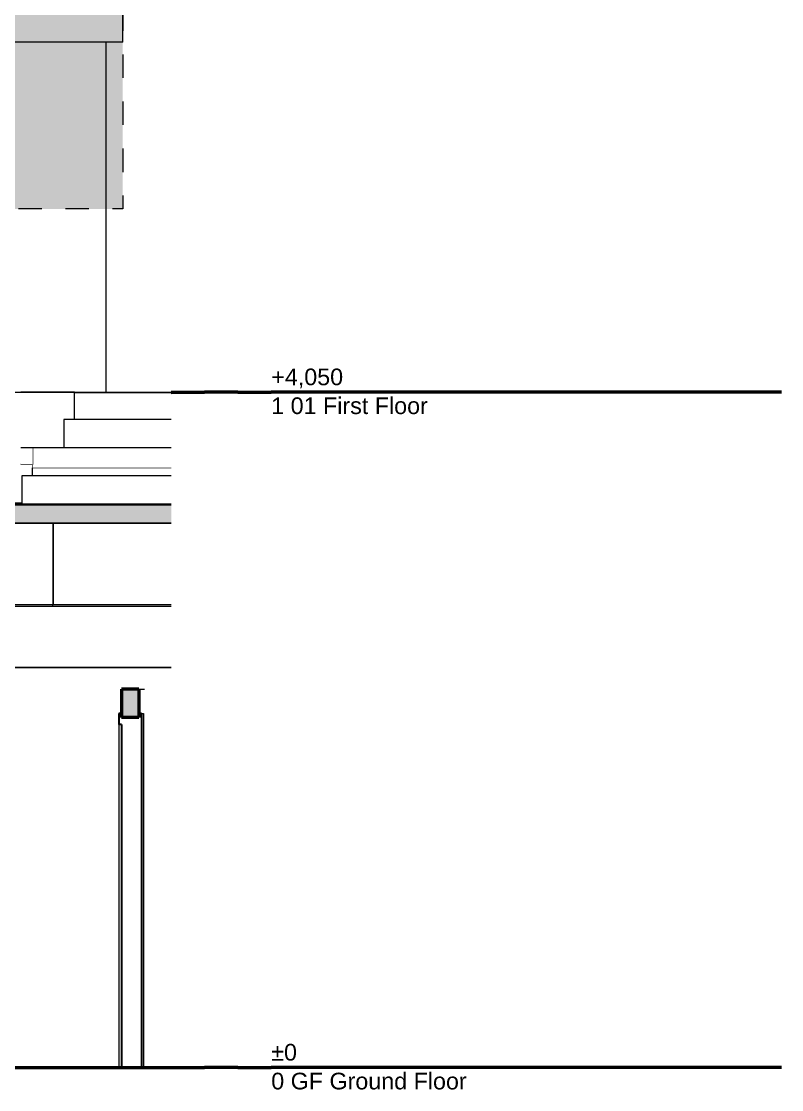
# Model space of a CAD drawing. Header units: millimetres. Extents: x -46169 to 237885, y -84465 to 18123.
# Drawn here: x 233323 to 237885, y -84465 to -78058 of the extents above; entities that cross this region are included whole.
import ezdxf

# ---------------------------------------------------------------- set-up
doc = ezdxf.new("R2010")
doc.units = ezdxf.units.MM
doc.header["$MEASUREMENT"] = 0
doc.linetypes.add('Dashed', pattern=[2822.222233, 1411.111116, -1411.111116])
doc.linetypes.add('Wipeout_Contour', pattern=[1000, 0, -1000])
for name, color, linetype, lineweight, true_color in [('0_Pen_No__25', 7, 'Continuous', 50, 0x2a2a2a), ('A-35-M_FFE_Sanitary_Pen_No__145', 7, 'Continuous', 0, 0xa6a6a6), ('New_A-20-M_Floor_Slab_Pen_No__29', 7, 'Continuous', 50, 0x2a2a2a), ('New_A-20-M_Floor_Slab_Pen_No__81', 7, 'Continuous', 20, 0x6a6a6a), ('New_A-25-M_Wall_Int_Pen_No__107', 7, 'Continuous', 15, 0xa6a6a6), ('New_A-25-M_Wall_Int_Pen_No__27', 7, 'Continuous', 50, 0x2a2a2a), ('New_ArchiCAD Doors_Pen_No__43', 7, 'Continuous', 30, 0x444444), ('New_ArchiCAD Doors_Pen_No__63', 7, 'Continuous', 20, 0x606060)]:
    doc.layers.add(name, color=color, linetype=linetype, lineweight=lineweight, true_color=true_color)
for name, color, linetype, lineweight in [('0_Pen_No__6', 7, 'Continuous', 35), ('0_Pen_No__85', 8, 'Continuous', 20), ('A-35-M_FFE_Sanitary_Pen_No__191', 7, 'Continuous', 5), ('New_A-20-M_Floor_Slab_Pen_No__87', 8, 'Continuous', 20), ('New_A-20-M_Floor_Slab_Pen_No__89', 8, 'Continuous', 20), ('New_A-25-M_Curtain_Wall_Pen_No__87', 8, 'Continuous', 20), ('New_A-25-M_Wall_Ext_Pen_No__87', 8, 'Continuous', 20), ('New_A-25-M_Wall_Int_Pen_No__87', 8, 'Continuous', 20), ('New_A-35-M_FFE_Sanitary_Pen_No__87', 8, 'Continuous', 20), ('New_I-25-M_Wall_Finish_Pen_No__87', 8, 'Continuous', 20)]:
    doc.layers.add(name, color=color, linetype=linetype, lineweight=lineweight)
for name, color, linetype in [('New_A-20-M_Floor_Slab', 7, 'Continuous'), ('New_A-25-M_Curtain_Wall', 7, 'Continuous'), ('New_A-25-M_Wall_Ext', 7, 'Continuous'), ('New_A-25-M_Wall_Int', 7, 'Continuous'), ('New_A-35-M_FFE_Sanitary', 7, 'Continuous'), ('New_ArchiCAD Doors', 7, 'Continuous'), ('New_I-25-M_Wall_Finish', 7, 'Continuous')]:
    doc.layers.add(name, color=color, linetype=linetype)
doc.styles.add('GENERATED_STYLE_2', font='')
doc.styles.get('GENERATED_STYLE_2').set_extended_font_data('Arial')

# ---------------------------------------------------------------- blocks, each defined once
blk = doc.blocks.new('Section Elem_264_4', base_point=(208268.8, -84332.6))
at = {"color": 254, "linetype": 'Wipeout_Contour', "lineweight": 0, "ltscale": 1471080.750781652}
blk.add_wipeout([(233831.4, -78182.6), (228748.4, -78182.6), (228748.4, -79726.4), (233320.4, -79726.4), (233320.4, -80282.6), (233831.4, -80282.6)], dxfattribs=at).dxf.layer = 'New_A-25-M_Wall_Ext'
at = {"color": 254, "linetype": 'Wipeout_Contour', "lineweight": 0, "ltscale": 987640.892256}
blk.add_wipeout([(233868.8, -78182.6), (233831.4, -78182.6), (233831.4, -80282.6), (233868.8, -80282.6)], dxfattribs=at).dxf.layer = 'New_A-25-M_Wall_Ext'
at = {"layer": 'New_A-25-M_Wall_Ext_Pen_No__87', "linetype": 'Continuous'}
blk.add_line((233831.4, -80282.6), (233831.4, -78182.6), dxfattribs=at)
blk = doc.blocks.new('Section Elem_266_4', base_point=(208268.8, -84332.6))
at = {"color": 254, "linetype": 'Wipeout_Contour', "lineweight": 0, "ltscale": 43042086.18620662}
blk.add_wipeout([(222238.6, -80784.1), (222303.3, -80784.1), (222303.3, -80953.1), (233391.2, -80953.1), (233391.2, -80952.9), (233326.5, -80952.9), (233326.5, -80783.9), (233391.2, -80783.9), (233391.2, -80715.1), (233320.4, -80715.1), (233320.4, -80952.4), (233285.4, -80952.4), (233285.4, -80942.4), (233310.4, -80942.4), (233310.4, -80715.1), (233045.4, -80715.1), (233045.4, -80952.4), (233010.4, -80952.4), (233010.4, -80942.4), (233035.4, -80942.4), (233035.4, -80715.1), (232495.4, -80715.1), (232495.4, -80942.4), (232520.9, -80942.4), (232520.9, -80952.4), (232459.9, -80952.4), (232459.9, -80942.4), (232485.4, -80942.4), (232485.4, -80715.1), (231945.4, -80715.1), (231945.4, -80942.4), (231970.4, -80942.4), (231970.4, -80952.4), (231909.9, -80952.4), (231909.9, -80942.4), (231935.4, -80942.4), (231935.4, -80715.1), (231395.4, -80715.1), (231395.4, -80942.4), (231420.4, -80942.4), (231420.4, -80952.4), (231359.9, -80952.4), (231359.9, -80942.4), (231385.4, -80942.4), (231385.4, -80715.1), (230845.4, -80715.1), (230845.4, -80942.4), (230870.4, -80942.4), (230870.4, -80952.4), (230809.9, -80952.4), (230809.9, -80942.4), (230835.4, -80942.4), (230835.4, -80715.1), (230295.4, -80715.1), (230295.4, -80942.4), (230320.4, -80942.4), (230320.4, -80952.4), (230259.9, -80952.4), (230259.9, -80942.4), (230285.4, -80942.4), (230285.4, -80715.1), (229745.4, -80715.1), (229745.4, -80942.4), (229770.4, -80942.4), (229770.4, -80952.4), (229710.4, -80952.4), (229710.4, -80942.4), (229735.4, -80942.4), (229735.4, -80715.1), (229195.4, -80715.1), (229195.4, -80942.4), (229220.9, -80942.4), (229220.9, -80952.4), (229159.9, -80952.4), (229159.9, -80942.4), (229185.4, -80942.4), (229185.4, -80715.1), (228645.4, -80715.1), (228645.4, -80942.4), (228670.4, -80942.4), (228670.4, -80952.4), (228610.4, -80952.4), (228610.4, -80942.4), (228635.4, -80942.4), (228635.4, -80715.1), (228095.4, -80715.1), (228095.4, -80942.4), (228120.9, -80942.4), (228120.9, -80952.4), (228059.9, -80952.4), (228059.9, -80942.4), (228085.4, -80942.4), (228085.4, -80715.1), (227545.4, -80715.1), (227545.4, -80942.4), (227570.4, -80942.4), (227570.4, -80952.4), (227510.4, -80952.4), (227510.4, -80942.4), (227535.4, -80942.4), (227535.4, -80715.1), (226995.4, -80715.1), (226995.4, -80942.4), (227020.9, -80942.4), (227020.9, -80952.4), (226959.9, -80952.4), (226959.9, -80942.4), (226985.4, -80942.4), (226985.4, -80715.1), (226445.4, -80715.1), (226445.4, -80942.4), (226470.4, -80942.4), (226470.4, -80952.4), (226409.9, -80952.4), (226409.9, -80942.4), (226435.4, -80942.4), (226435.4, -80715.1), (225895.4, -80715.1), (225895.4, -80942.4), (225920.4, -80942.4), (225920.4, -80952.4), (225860.4, -80952.4), (225860.4, -80942.4), (225885.4, -80942.4), (225885.4, -80715.1), (225345.4, -80715.1), (225345.4, -80942.4), (225370.9, -80942.4), (225370.9, -80952.4), (225309.9, -80952.4), (225309.9, -80942.4), (225335.4, -80942.4), (225335.4, -80715.1), (224795.4, -80715.1), (224795.4, -80942.4), (224820.4, -80942.4), (224820.4, -80952.4), (224760.4, -80952.4), (224760.4, -80942.4), (224785.4, -80942.4), (224785.4, -80715.1), (224245.4, -80715.1), (224245.4, -80942.4), (224270.9, -80942.4), (224270.9, -80952.4), (224209.9, -80952.4), (224209.9, -80942.4), (224235.4, -80942.4), (224235.4, -80715.1), (223695.4, -80715.1), (223695.4, -80942.4), (223720.4, -80942.4), (223720.4, -80952.4), (223660.4, -80952.4), (223660.4, -80942.4), (223685.4, -80942.4), (223685.4, -80715.1), (223145.4, -80715.1), (223145.4, -80942.4), (223170.9, -80942.4), (223170.9, -80952.4), (223109.9, -80952.4), (223109.9, -80942.4), (223135.4, -80942.4), (223135.4, -80715.1), (222595.4, -80715.1), (222595.4, -80942.4), (222620.4, -80942.4), (222620.4, -80952.4), (222585.4, -80952.4), (222585.4, -80715.1), (222320.4, -80715.1), (222320.4, -80942.4), (222345.4, -80942.4), (222345.4, -80952.4), (222310.4, -80952.4), (222310.4, -80715.1), (222238.6, -80715.1)], dxfattribs=at).dxf.layer = 'New_A-20-M_Floor_Slab'
at = {"layer": 'New_A-20-M_Floor_Slab_Pen_No__87', "linetype": 'Continuous'}
for q in [(233320.4, -80715.1), (233391.2, -80735.1)]:
    blk.add_line((233391.2, -80715.1), q, dxfattribs=at)
blk = doc.blocks.new('Section Elem_267_4', base_point=(208268.8, -84332.6))
at = {"color": 254, "linetype": 'Wipeout_Contour', "lineweight": 0, "ltscale": 989446.476512}
blk.add_wipeout([(233391.2, -80783.9), (234222.6, -80783.9), (234222.6, -80735.1), (233391.2, -80735.1)], dxfattribs=at).dxf.layer = 'New_A-20-M_Floor_Slab'
at = {"color": 254, "linetype": 'Wipeout_Contour', "lineweight": 0, "ltscale": 989699.44142}
blk.add_wipeout([(233391.2, -80953.1), (234222.6, -80953.1), (234222.6, -80952.9), (233391.2, -80952.9)], dxfattribs=at).dxf.layer = 'New_A-20-M_Floor_Slab'
at = {"layer": 'New_A-20-M_Floor_Slab_Pen_No__87', "linetype": 'Continuous'}
for p, q in [((234222.6, -80735.1), (233391.2, -80735.1)), ((233391.2, -80783.9), (233391.2, -80735.1)), ((233391.2, -80953.1), (233391.2, -80952.9))]:
    blk.add_line(p, q, dxfattribs=at)
blk = doc.blocks.new('Section Elem_269_4', base_point=(208268.8, -84332.6))
at = {"color": 254, "linetype": 'Wipeout_Contour', "lineweight": 0, "ltscale": 1976216.243967711}
blk.add_wipeout([(233320.4, -80282.6), (233320.4, -80615.1), (233643, -80615.1), (233643, -80614.9), (233578.3, -80614.9), (233578.3, -80445.9), (233643, -80445.9), (233643, -80282.6)], dxfattribs=at).dxf.layer = 'New_A-20-M_Floor_Slab'
at = {"layer": 'New_A-20-M_Floor_Slab_Pen_No__87', "linetype": 'Continuous'}
for q in [(233320.4, -80282.6), (233643, -80283.1)]:
    blk.add_line((233643, -80282.6), q, dxfattribs=at)
blk = doc.blocks.new('Section Elem_270_4', base_point=(208268.8, -84332.6))
at = {"color": 254, "linetype": 'Wipeout_Contour', "lineweight": 0, "ltscale": 989408.128636}
blk.add_wipeout([(233643, -80283.1), (233643, -80445.9), (234222.6, -80445.9), (234222.6, -80283.1)], dxfattribs=at).dxf.layer = 'New_A-20-M_Floor_Slab'
at = {"color": 254, "linetype": 'Wipeout_Contour', "lineweight": 0, "ltscale": 989734.083605}
blk.add_wipeout([(233643, -80614.9), (233643, -80615.1), (234222.6, -80615.1), (234222.6, -80614.9)], dxfattribs=at).dxf.layer = 'New_A-20-M_Floor_Slab'
at = {"layer": 'New_A-20-M_Floor_Slab_Pen_No__87', "linetype": 'Continuous'}
for p, q in [((233643, -80445.9), (233643, -80283.1)), ((234222.6, -80283.1), (233643, -80283.1)), ((233643, -80615.1), (233643, -80614.9))]:
    blk.add_line(p, q, dxfattribs=at)
blk = doc.blocks.new('Section Elem_310_4', base_point=(208268.8, -84332.6))
at = {"color": 254, "linetype": 'Wipeout_Contour', "lineweight": 0, "ltscale": 988255.508515}
blk.add_wipeout([(233643, -80283.1), (233669.4, -80283.1), (233669.4, -80282.6), (233643, -80282.6)], dxfattribs=at).dxf.layer = 'New_A-20-M_Floor_Slab'
at = {"color": 254, "linetype": 'Wipeout_Contour', "lineweight": 0, "ltscale": 989351.853718}
blk.add_wipeout([(233669.4, -80282.6), (233669.4, -80283.1), (234222.6, -80283.1), (234222.6, -80282.6)], dxfattribs=at).dxf.layer = 'New_A-20-M_Floor_Slab'
at = {"layer": 'New_A-20-M_Floor_Slab_Pen_No__89', "linetype": 'Continuous'}
for p, q in [((233643, -80282.6), (233669.4, -80282.6)), ((233669.4, -80282.6), (234222.6, -80282.6)), ((233669.4, -80283.1), (233669.4, -80282.6))]:
    blk.add_line(p, q, dxfattribs=at)
blk = doc.blocks.new('Section Elem_315_4', base_point=(208268.8, -84332.6))
at = {"layer": 'New_A-20-M_Floor_Slab_Pen_No__81', "linetype": 'Continuous', "lineweight": 0, "true_color": 0x353535}
blk.add_hatch(color=250, dxfattribs=at).paths.add_polyline_path([(234222.6, -80953.1), (233199.5, -80953.1), (233199.5, -81073.1), (234222.6, -81073.1)])
at = {"layer": 'New_A-20-M_Floor_Slab_Pen_No__29', "linetype": 'Continuous'}
for p, q in [((234222.6, -80953.1), (233199.5, -80953.1)), ((233199.5, -81053.1), (233199.5, -81073.1)), ((234222.6, -81073.1), (233199.5, -81073.1))]:
    blk.add_line(p, q, dxfattribs=at)
blk = doc.blocks.new('Section Elem_316_4', base_point=(208268.8, -84332.6))
at = {"color": 254, "linetype": 'Wipeout_Contour', "lineweight": 0, "ltscale": 989336.361413}
blk.add_wipeout([(233391.2, -80615.1), (233391.2, -80735.1), (234222.6, -80735.1), (234222.6, -80615.1)], dxfattribs=at).dxf.layer = 'New_A-20-M_Floor_Slab'
at = {"layer": 'New_A-20-M_Floor_Slab_Pen_No__89', "linetype": 'Continuous'}
for p, q in [((234222.6, -80615.1), (233391.2, -80615.1)), ((233391.2, -80615.1), (233391.2, -80715.1))]:
    blk.add_line(p, q, dxfattribs=at)
blk = doc.blocks.new('Section Elem_317_4', base_point=(208268.8, -84332.6))
at = {"color": 254, "linetype": 'Wipeout_Contour', "lineweight": 0, "ltscale": 989466.518048}
blk.add_wipeout([(234222.6, -80783.9), (233326.5, -80783.9), (233326.5, -80952.9), (234222.6, -80952.9)], dxfattribs=at).dxf.layer = 'New_A-20-M_Floor_Slab'
at = {"layer": 'New_A-20-M_Floor_Slab_Pen_No__89', "linetype": 'Continuous'}
for p, q in [((233326.5, -80783.9), (233326.5, -80952.9)), ((234222.6, -80783.9), (233326.5, -80783.9)), ((234222.6, -80952.9), (233326.5, -80952.9))]:
    blk.add_line(p, q, dxfattribs=at)
blk = doc.blocks.new('Section Elem_318_4', base_point=(208268.8, -84332.6))
at = {"color": 254, "linetype": 'Wipeout_Contour', "lineweight": 0, "ltscale": 989501.557974}
blk.add_wipeout([(233578.3, -80445.9), (233578.3, -80614.9), (234222.6, -80614.9), (234222.6, -80445.9)], dxfattribs=at).dxf.layer = 'New_A-20-M_Floor_Slab'
at = {"layer": 'New_A-20-M_Floor_Slab_Pen_No__89', "linetype": 'Continuous'}
for p, q in [((233578.3, -80445.9), (233578.3, -80614.9)), ((234222.6, -80445.9), (233578.3, -80445.9)), ((234222.6, -80614.9), (233578.3, -80614.9))]:
    blk.add_line(p, q, dxfattribs=at)
blk = doc.blocks.new('Section Elem_320_4', base_point=(208268.8, -84332.6))
at = {"color": 254, "linetype": 'Wipeout_Contour', "lineweight": 0, "ltscale": 987617.673239}
blk.add_wipeout([(233320.4, -80615.1), (233320.4, -80715.1), (233391.2, -80715.1), (233391.2, -80615.1)], dxfattribs=at).dxf.layer = 'New_A-20-M_Floor_Slab'
at = {"layer": 'New_A-20-M_Floor_Slab_Pen_No__89', "linetype": 'Continuous'}
blk.add_line((233391.2, -80615.1), (233320.4, -80615.1), dxfattribs=at)
blk = doc.blocks.new('Section Elem_322_4', base_point=(208268.8, -84332.6))
at = {"color": 254, "linetype": 'Wipeout_Contour', "lineweight": 0, "ltscale": 991436.730596}
blk.add_wipeout([(233737.9, -84332.6), (233737.9, -81932.6), (233260.4, -81932.6), (233260.4, -84332.6)], dxfattribs=at).dxf.layer = 'New_A-25-M_Wall_Int'
at = {"color": 254, "linetype": 'Wipeout_Contour', "lineweight": 0, "ltscale": 2978401.139918875}
blk.add_wipeout([(234213.1, -81932.6), (233737.9, -81932.6), (233737.9, -84332.6), (233911.1, -84332.6), (233911.1, -82274.6), (233907.6, -82274.6), (233907.6, -82208.6), (233924.2, -82208.6), (233924.2, -82062.6), (234062.3, -82062.6), (234062.3, -84332.6), (234213.1, -84332.6)], dxfattribs=at).dxf.layer = 'New_A-25-M_Wall_Int'
at = {"layer": 'New_A-25-M_Wall_Int_Pen_No__87', "linetype": 'Continuous'}
blk.add_line((233260.4, -81932.6), (233737.9, -81932.6), dxfattribs=at)
at = {"color": 254, "linetype": 'Wipeout_Contour', "lineweight": 0, "ltscale": 994145.380616}
blk.add_wipeout([(234213.1, -84332.6), (234222.6, -84332.6), (234222.6, -81932.6), (234213.1, -81932.6)], dxfattribs=at).dxf.layer = 'New_A-25-M_Wall_Int'
at = {"layer": 'New_A-25-M_Wall_Int_Pen_No__87', "linetype": 'Continuous'}
for p, q in [((233737.9, -81932.6), (234213.1, -81932.6)), ((234213.1, -81932.6), (234222.6, -81932.6))]:
    blk.add_line(p, q, dxfattribs=at)
blk = doc.blocks.new('Section Elem_331_4', base_point=(208268.8, -84332.6))
at = {"color": 254, "linetype": 'Wipeout_Contour', "lineweight": 0, "ltscale": 991785.758213}
blk.add_wipeout([(233813.8, -81932.6), (234222.6, -81932.6), (234222.6, -81932.2), (233813.8, -81932.2)], dxfattribs=at).dxf.layer = 'New_A-35-M_FFE_Sanitary'
at = {"color": 254, "linetype": 'Wipeout_Contour', "lineweight": 0, "ltscale": 990105.715927}
blk.add_wipeout([(233332.5, -81932.6), (233813.8, -81932.6), (233813.8, -81932.2), (233332.5, -81932.2)], dxfattribs=at).dxf.layer = 'New_A-35-M_FFE_Sanitary'
at = {"layer": 'New_A-35-M_FFE_Sanitary_Pen_No__87', "linetype": 'Continuous'}
blk.add_line((233813.8, -81932.2), (234222.6, -81932.2), dxfattribs=at)
at = {"color": 254, "linetype": 'Wipeout_Contour', "lineweight": 0, "ltscale": 1235516.544845171}
blk.add_wipeout([(233332.5, -81932.2), (232849.1, -81932.2), (232849.1, -81932.6), (233260.4, -81932.6), (233332.5, -81932.6)], dxfattribs=at).dxf.layer = 'New_A-35-M_FFE_Sanitary'
at = {"layer": 'New_A-35-M_FFE_Sanitary_Pen_No__87', "linetype": 'Continuous'}
for p, q in [((232849.1, -81932.2), (233332.5, -81932.2)), ((233332.5, -81932.2), (233813.8, -81932.2))]:
    blk.add_line(p, q, dxfattribs=at)
blk = doc.blocks.new('Section Elem_334_4', base_point=(208268.8, -84332.6))
at = {"layer": 'New_A-25-M_Wall_Int_Pen_No__27', "linetype": 'Continuous'}
for p, q in [((233924.2, -82062.6), (233924.2, -82208.6)), ((233924.2, -82208.6), (233924.2, -82232.6))]:
    blk.add_line(p, q, dxfattribs=at)
at = {"color": 254, "linetype": 'Wipeout_Contour', "lineweight": 0, "ltscale": 1489725.329070922}
blk.add_wipeout([(234062.3, -82062.6), (234027.7, -82062.6), (234027.7, -82208.6), (234055.7, -82208.6), (234055.7, -84332.6), (234062.3, -84332.6)], dxfattribs=at).dxf.layer = 'New_A-25-M_Wall_Int'
at = {"layer": 'New_A-25-M_Wall_Int_Pen_No__107', "linetype": 'Continuous', "lineweight": 0, "true_color": 0xd2d2d2}
blk.add_hatch(color=254, dxfattribs=at).paths.add_polyline_path([(233924.2, -82232.6), (234027.7, -82232.6), (234027.7, -82062.6), (233924.2, -82062.6)])
at = {"layer": 'New_A-25-M_Wall_Int_Pen_No__27', "linetype": 'Continuous'}
for p, q in [((234027.7, -82062.6), (233924.2, -82062.6)), ((234027.7, -82062.6), (234027.7, -82208.6)), ((234027.7, -82232.6), (233924.2, -82232.6)), ((234027.7, -82208.6), (234027.7, -82232.6))]:
    blk.add_line(p, q, dxfattribs=at)
at = {"layer": 'New_A-25-M_Wall_Int_Pen_No__87', "linetype": 'Continuous'}
blk.add_line((234027.7, -82062.6), (234062.3, -82062.6), dxfattribs=at)
blk = doc.blocks.new('Section Elem_335_4', base_point=(208268.8, -84332.6))
at = {"layer": 'New_ArchiCAD Doors_Pen_No__43', "linetype": 'Continuous'}
blk.add_line((233924.2, -82208.6), (233907.6, -82208.6), dxfattribs=at)
at = {"color": 254, "linetype": 'Wipeout_Contour', "lineweight": 0, "ltscale": 993709.84692}
blk.add_wipeout([(234044.3, -84332.6), (234055.7, -84332.6), (234055.7, -82208.6), (234044.3, -82252.6)], dxfattribs=at).dxf.layer = 'New_ArchiCAD Doors'
at = {"color": 254, "linetype": 'Wipeout_Contour', "lineweight": 0, "ltscale": 1241213.062268269}
blk.add_wipeout([(233911.1, -82274.6), (233911.1, -84332.6), (233924.2, -84332.6), (233924.2, -82281.6), (233924.2, -82274.6)], dxfattribs=at).dxf.layer = 'New_ArchiCAD Doors'
at = {"layer": 'New_ArchiCAD Doors_Pen_No__43', "linetype": 'Continuous'}
for p in [(233907.6, -82208.6), (233924.2, -82274.6)]:
    blk.add_line(p, (233907.6, -82274.6), dxfattribs=at)
at = {"layer": 'New_ArchiCAD Doors_Pen_No__43', "linetype": 'Continuous', "flags": 128}
blk.add_lwpolyline([(233924.2, -82274.6), (233924.2, -82281.6), (233924.2, -84332.6)], dxfattribs=at)
at = {"layer": 'New_ArchiCAD Doors_Pen_No__63', "linetype": 'Continuous'}
for p, q in [((233911.1, -84332.6), (233911.1, -82274.6)), ((234055.7, -84332.6), (234044.3, -84332.6))]:
    blk.add_line(p, q, dxfattribs=at)
at = {"color": 254, "linetype": 'Wipeout_Contour', "lineweight": 0, "ltscale": 744213.024201}
blk.add_wipeout([(234055.7, -82208.6), (234044.3, -82208.6), (234044.3, -82252.6)], dxfattribs=at).dxf.layer = 'New_ArchiCAD Doors'
at = {"layer": 'New_ArchiCAD Doors_Pen_No__43', "linetype": 'Continuous'}
blk.add_line((234044.3, -82208.6), (234027.7, -82208.6), dxfattribs=at)
at = {"layer": 'New_ArchiCAD Doors_Pen_No__43', "linetype": 'Continuous', "flags": 128}
blk.add_lwpolyline([(234044.3, -82208.6), (234044.3, -82252.6), (234044.3, -84332.6)], dxfattribs=at)
at = {"layer": 'New_ArchiCAD Doors_Pen_No__63', "linetype": 'Continuous'}
for p, q in [((234044.3, -82208.6), (234055.7, -82208.6)), ((234055.7, -82208.6), (234055.7, -84332.6))]:
    blk.add_line(p, q, dxfattribs=at)
blk = doc.blocks.new('Section Elem_337_4', base_point=(208268.8, -84332.6))
at = {"color": 254, "linetype": 'Wipeout_Contour', "lineweight": 0, "ltscale": 1970191.844673546}
blk.add_wipeout([(233868.8, -78182.6), (233868.8, -80282.6), (234222.6, -80282.6), (234222.6, -72707.6), (233868.8, -72707.6), (233868.8, -76082.6), (233931.4, -76082.6), (233931.4, -78182.6)], dxfattribs=at).dxf.layer = 'New_A-25-M_Wall_Ext'
blk = doc.blocks.new('Section Elem_401_4', base_point=(208268.8, -84332.6))
at = {"color": 254, "linetype": 'Wipeout_Contour', "lineweight": 0, "ltscale": 989084.330561}
blk.add_wipeout([(233517.3, -81073.1), (233517.3, -81557.6), (233519.1, -81557.6), (233519.1, -81073.1)], dxfattribs=at).dxf.layer = 'New_A-25-M_Curtain_Wall'
at = {"color": 254, "linetype": 'Wipeout_Contour', "lineweight": 0, "ltscale": 989062.287667}
blk.add_wipeout([(233507.5, -81073.1), (233507.5, -81557.6), (233517.3, -81557.6), (233517.3, -81073.1)], dxfattribs=at).dxf.layer = 'New_A-25-M_Curtain_Wall'
at = {"layer": 'New_A-25-M_Curtain_Wall_Pen_No__87', "linetype": 'Continuous'}
for p, q in [((233507.5, -81557.6), (233507.5, -81073.1)), ((233517.3, -81557.6), (233517.3, -81073.1))]:
    blk.add_line(p, q, dxfattribs=at)
blk = doc.blocks.new('Section Elem_407_4', base_point=(208268.8, -84332.6))
at = {"color": 254, "linetype": 'Wipeout_Contour', "lineweight": 0, "ltscale": 990416.730877}
blk.add_wipeout([(234222.6, -81073.1), (233519.1, -81073.1), (233519.1, -81557.6), (234222.6, -81557.6)], dxfattribs=at).dxf.layer = 'New_A-25-M_Curtain_Wall'
blk = doc.blocks.new('Section Elem_409_4', base_point=(208268.8, -84332.6))
at = {"color": 254, "linetype": 'Wipeout_Contour', "lineweight": 0, "ltscale": 1480980.247047401}
blk.add_wipeout([(232538.1, -81053.1), (232538.1, -81557.6), (233507.5, -81557.6), (233507.5, -81073.1), (233199.5, -81073.1), (233199.5, -81053.1)], dxfattribs=at).dxf.layer = 'New_A-25-M_Curtain_Wall'
blk = doc.blocks.new('Section Elem_412_4', base_point=(208268.8, -84332.6))
at = {"color": 254, "linetype": 'Wipeout_Contour', "lineweight": 0, "ltscale": 987536.257123}
blk.add_wipeout([(233512.4, -81567.6), (233512.4, -81557.6), (232531.7, -81557.6), (232531.7, -81567.6)], dxfattribs=at).dxf.layer = 'New_A-25-M_Curtain_Wall'
at = {"layer": 'New_A-25-M_Curtain_Wall_Pen_No__87', "linetype": 'Continuous'}
for p, q in [((232531.7, -81567.6), (232531.7, -81557.6)), ((233512.4, -81557.6), (232531.7, -81557.6)), ((233512.4, -81567.6), (232531.7, -81567.6))]:
    blk.add_line(p, q, dxfattribs=at)
blk = doc.blocks.new('Section Elem_413_4', base_point=(208268.8, -84332.6))
at = {"color": 254, "linetype": 'Wipeout_Contour', "lineweight": 0, "ltscale": 990728.776536}
blk.add_wipeout([(234222.6, -81557.6), (233512.4, -81557.6), (233512.4, -81567.6), (234222.6, -81567.6)], dxfattribs=at).dxf.layer = 'New_A-25-M_Curtain_Wall'
at = {"layer": 'New_A-25-M_Curtain_Wall_Pen_No__87', "linetype": 'Continuous'}
for p, q in [((233512.4, -81567.6), (233512.4, -81557.6)), ((234222.6, -81557.6), (233512.4, -81557.6)), ((234222.6, -81567.6), (233512.4, -81567.6))]:
    blk.add_line(p, q, dxfattribs=at)
blk = doc.blocks.new('Section Elem_423_4', base_point=(208268.8, -84332.6))
at = {"layer": 'New_I-25-M_Wall_Finish_Pen_No__87', "linetype": 'Continuous'}
for q in [(233931.4, -76082.6), (221801.7, -78182.6)]:
    blk.add_line((233931.4, -78182.6), q, dxfattribs=at)
blk = doc.blocks.new('Section Elem_429_4', base_point=(208268.8, -84332.6))
at = {"layer": 'New_A-20-M_Floor_Slab_Pen_No__29', "linetype": 'Continuous'}
for p, q in [((231646.6, -84332.6), (233924.2, -84332.6)), ((234044.3, -84332.6), (234222.6, -84332.6))]:
    blk.add_line(p, q, dxfattribs=at)
at = {"layer": 'New_A-20-M_Floor_Slab_Pen_No__29', "linetype": 'Continuous', "flags": 128}
blk.add_lwpolyline([(233924.2, -84332.6), (234027.7, -84332.6), (234044.3, -84332.6)], dxfattribs=at)
blk = doc.blocks.new('I-07 Lecture Theatre Elevation_STORY_MARKER', base_point=(208268.8, -84332.6))
at = {"layer": '0_Pen_No__25', "linetype": 'Continuous'}
for p, q in [((234222.6, -80282.6), (234322.6, -80282.6)), ((234322.6, -80282.6), (234422.6, -80282.6)), ((234622.6, -80282.6), (234422.6, -80282.6)), ((234622.6, -80282.6), (234822.6, -80282.6)), ((237884.6, -80282.6), (234822.6, -80282.6)), ((234222.6, -84332.6), (234322.6, -84332.6)), ((234322.6, -84332.6), (234422.6, -84332.6)), ((234622.6, -84332.6), (234422.6, -84332.6)), ((234622.6, -84332.6), (234822.6, -84332.6)), ((237884.6, -84332.6), (234822.6, -84332.6))]:
    blk.add_line(p, q, dxfattribs=at)
at = {"layer": '0_Pen_No__85', "linetype": 'Continuous'}
for p, q in [((221407.2, -80282.6), (234222.6, -80282.6)), ((221407.2, -84332.6), (234222.6, -84332.6))]:
    blk.add_line(p, q, dxfattribs=at)
at = {"layer": '0_Pen_No__6', "char_height": 100, "attachment_point": 1, "style": 'GENERATED_STYLE_2'}
for s, insert in [('\\A1;{\\fArial|b0|i0|c0|p34;+4,050}', (234822.6, -80140.5)), ('\\A1;{\\fArial|b0|i0|c0|p34;1 01 First Floor}', (234822.6, -80313.3)), ('\\A1;{\\fArial|b0|i0|c0|p34;±0}', (234822.6, -84190.5)), ('\\A1;{\\fArial|b0|i0|c0|p34;0 GF Ground Floor}', (234822.6, -84363.3))]:
    blk.add_mtext(s, dxfattribs=dict(at, insert=insert))

msp = doc.modelspace()

# ---------------------------------------------------------------- block references
at = {"layer": 'New_A-20-M_Floor_Slab'}
msp.add_blockref('Section Elem_266_4', (208268.8, -84332.6), dxfattribs=at)
at = {"layer": 'New_A-25-M_Wall_Ext'}
msp.add_blockref('Section Elem_264_4', (208268.8, -84332.6), dxfattribs=at)
at = {"layer": 'New_A-25-M_Wall_Int'}
msp.add_blockref('Section Elem_322_4', (208268.8, -84332.6), dxfattribs=at)

# ---------------------------------------------------------------- next in the draw order: block references
at = {"layer": 'New_A-20-M_Floor_Slab'}
for name in ['Section Elem_269_4', 'Section Elem_267_4']:
    msp.add_blockref(name, (208268.8, -84332.6), dxfattribs=at)
at = {"layer": 'New_A-35-M_FFE_Sanitary'}
msp.add_blockref('Section Elem_331_4', (208268.8, -84332.6), dxfattribs=at)

# ---------------------------------------------------------------- next in the draw order: block references
at = {"layer": 'New_A-20-M_Floor_Slab'}
for name in ['Section Elem_270_4', 'Section Elem_315_4']:
    msp.add_blockref(name, (208268.8, -84332.6), dxfattribs=at)
at = {"layer": 'New_A-25-M_Wall_Int'}
msp.add_blockref('Section Elem_334_4', (208268.8, -84332.6), dxfattribs=at)

# ---------------------------------------------------------------- next in the draw order: block references
at = {"layer": 'New_A-20-M_Floor_Slab'}
for name in ['Section Elem_310_4', 'Section Elem_316_4', 'Section Elem_317_4']:
    msp.add_blockref(name, (208268.8, -84332.6), dxfattribs=at)
at = {"layer": 'New_A-25-M_Curtain_Wall'}
msp.add_blockref('Section Elem_401_4', (208268.8, -84332.6), dxfattribs=at)
at = {"layer": 'New_ArchiCAD Doors'}
msp.add_blockref('Section Elem_335_4', (208268.8, -84332.6), dxfattribs=at)

# ---------------------------------------------------------------- next in the draw order: block references
at = {"layer": 'New_A-20-M_Floor_Slab'}
for name in ['Section Elem_318_4', 'Section Elem_320_4', 'Section Elem_429_4']:
    msp.add_blockref(name, (208268.8, -84332.6), dxfattribs=at)
at = {"layer": 'New_A-25-M_Curtain_Wall'}
msp.add_blockref('Section Elem_407_4', (208268.8, -84332.6), dxfattribs=at)
at = {"layer": 'New_A-25-M_Wall_Ext'}
msp.add_blockref('Section Elem_337_4', (208268.8, -84332.6), dxfattribs=at)

# ---------------------------------------------------------------- next in the draw order: hatches: boundary and pattern name
at = {"layer": 'A-35-M_FFE_Sanitary_Pen_No__145', "linetype": 'Continuous', "lineweight": 0, "ltscale": 0.1, "true_color": 0xe8e8e8}
msp.add_hatch(color=254, dxfattribs=at).paths.add_polyline_path([(221711.8, -76082.6), (233931.4, -76082.6), (233931.4, -79182.6), (228815.3, -79182.6), (228815.3, -78182.6), (226823.9, -78182.6), (226823.9, -79182.6), (221711.8, -79182.6)])

# ---------------------------------------------------------------- next in the draw order: linework, layer by layer
at = {"layer": 'A-35-M_FFE_Sanitary_Pen_No__191', "linetype": 'Dashed', "ltscale": 0.1, "flags": 128}
msp.add_lwpolyline([(221711.8, -76082.6), (233931.4, -76082.6), (233931.4, -79182.6), (228815.3, -79182.6), (228815.3, -78182.6), (226823.9, -78182.6), (226823.9, -79182.6), (221711.8, -79182.6)], close=True, dxfattribs=at)

# ---------------------------------------------------------------- next in the draw order: block references
at = {"layer": 'New_A-25-M_Curtain_Wall'}
msp.add_blockref('Section Elem_409_4', (208268.8, -84332.6), dxfattribs=at)
at = {"layer": 'New_I-25-M_Wall_Finish'}
msp.add_blockref('Section Elem_423_4', (208268.8, -84332.6), dxfattribs=at)

# ---------------------------------------------------------------- next in the draw order: block references
at = {"layer": 'New_A-25-M_Curtain_Wall'}
msp.add_blockref('Section Elem_412_4', (208268.8, -84332.6), dxfattribs=at)

# ---------------------------------------------------------------- next in the draw order: block references
msp.add_blockref('Section Elem_413_4', (208268.8, -84332.6), dxfattribs=at)

# ---------------------------------------------------------------- next in the draw order: block references
at = {"linetype": 'Continuous', "lineweight": 0}
msp.add_blockref('I-07 Lecture Theatre Elevation_STORY_MARKER', (208268.8, -84332.6), dxfattribs=at)

doc.saveas('drawing.dxf')
